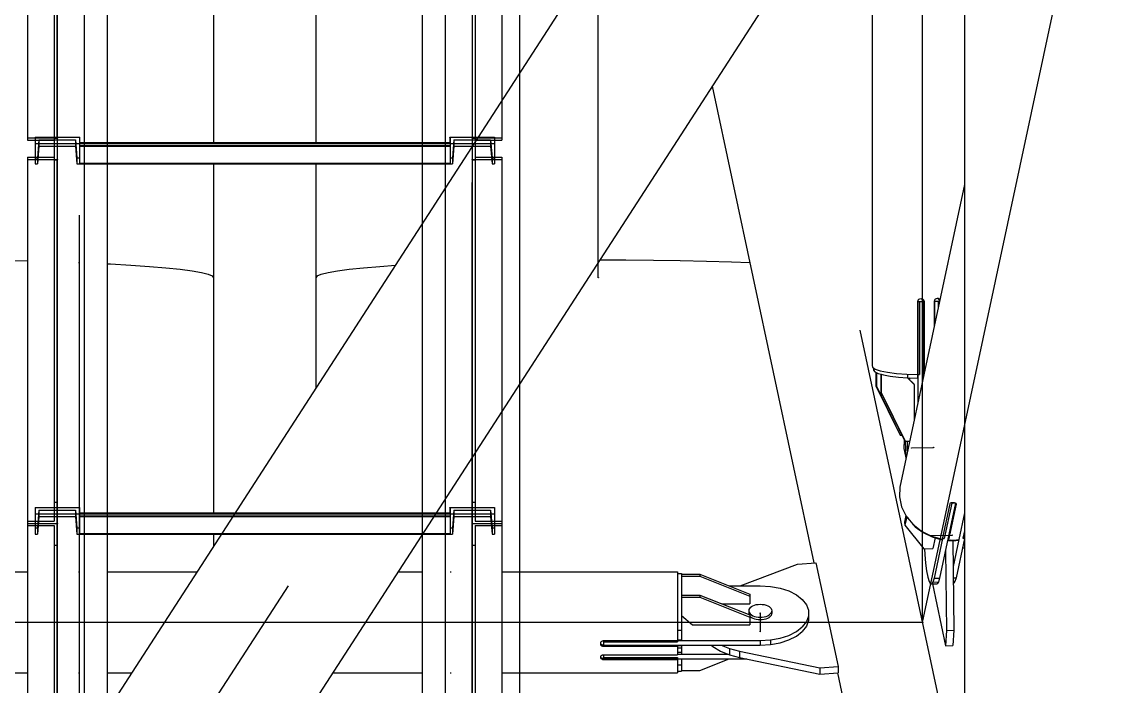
# Model space of a CAD drawing. Header units: millimetres. Extents: x 150209.93 to 150215.05, y 136675.65 to 136679.93.
# Drawn here: x 150213.5483 to 150213.6069, y 136676.5613 to 136676.5972 of the extents above; entities that cross this region are included whole.
import ezdxf

# ---------------------------------------------------------------- set-up
doc = ezdxf.new("R2010")
doc.units = ezdxf.units.MM
doc.header["$LTSCALE"] = 0.25
for name, pattern in [('CENTER', [50.8, 31.75, -6.35, 6.35, -6.35]), ('XKITLINE00', [0]), ('XKITLINE02', [4, 2, -2]), ('XKITLINE03', [6, 3, -1, 1, -1])]:
    doc.linetypes.add(name, pattern=pattern)

# ---------------------------------------------------------------- blocks, each defined once
blk = doc.blocks.new('çatıı')
at = {"color": 8, "linetype": 'CENTER'}
for p, q in [((23255, 4763.35), (23255, 6431.43)), ((23342.5, 4670.27), (23342.5, 5490.27)), ((22900, 4260.27), (23430, 5080.27)), ((23430, 4260.27), (23255, 5080.27)), ((23342.5, 4670.27), (23430, 5080.27)), ((23255, 3096.7), (23255, 4763.35)), ((23339.52, 4717.4), (23345.47, 4717.53)), ((23344.53, 4693.69), (23350.48, 4693.82)), ((23298.7, 4672.75), (23298.7, 4667.8)), ((23342.5, 4670.27), (22987.5, 4670.27))]:
    blk.add_line(p, q, dxfattribs=at)
at = {"color": 1, "linetype": 'XKITLINE03'}
for p, q in [((23109.01, 4289.11), (23109.01, 5553.53)), ((23220.99, 4289.12), (23220.99, 5553.53)), ((23115.01, 4280.28), (23115.01, 5549.66)), ((23215.01, 5549.66), (23214.98, 4280.28)), ((23109.01, 4801.11), (23109.01, 4896.99)), ((23220.99, 4896.99), (23220.99, 4801.11)), ((23115.01, 4801.27), (23115.01, 4799.57)), ((23214.99, 4799.75), (23115.01, 4799.75)), ((23214.99, 4799.57), (23214.99, 4801.27)), ((23109.01, 4697.01), (23109.01, 4795.3)), ((23220.99, 4795.3), (23220.99, 4697.01)), ((23115.01, 4701.28), (23115.01, 4699.58)), ((23214.99, 4699.58), (23214.99, 4701.28)), ((23109.01, 4601.13), (23109.01, 4697.01)), ((23214.99, 4699.76), (23115.01, 4699.76)), ((23220.99, 4697.01), (23220.99, 4601.13))]:
    blk.add_line(p, q, dxfattribs=at)
at = {"color": 116, "linetype": 'XKITLINE02', "true_color": 0x136734}
for p, q in [((23114.93, 5550.18), (23114.93, 4280.34)), ((23115.01, 5549.96), (23115.01, 4280.58)), ((23115.01, 5549.66), (23115.01, 4280.28)), ((23115.46, 5550.14), (23115.46, 4279.7)), ((23115.86, 5549.94), (23115.86, 4280.56)), ((23115.86, 5549.68), (23115.86, 4280.3)), ((23116.31, 5550.19), (23116.31, 4278.85)), ((23122.51, 5549.96), (23122.51, 4280.57)), ((23122.51, 5549.67), (23122.51, 4280.28)), ((23207.5, 5549.95), (23207.48, 4280.57)), ((23207.51, 5549.67), (23207.48, 4280.29)), ((23207.51, 5549.66), (23207.48, 4280.28)), ((23214.15, 5549.94), (23214.13, 4280.56)), ((23214.16, 5549.68), (23214.13, 4280.3)), ((23214.54, 5550.14), (23214.54, 4279.7)), ((23215, 5549.97), (23214.98, 4280.58)), ((23215.01, 5549.66), (23214.98, 4280.28)), ((23215.07, 5550.18), (23215.07, 4280.33)), ((23232.31, 5550.18), (23232.31, 4297.66)), ((23232.84, 5550.14), (23232.84, 4298.1)), ((23101.01, 4896.99), (23101.01, 4800.52)), ((23108.21, 4896.4), (23108.21, 4795.22)), ((23109.01, 4896.99), (23109.01, 4795.22)), ((23220.99, 4896.99), (23220.99, 4795.22)), ((23221.79, 4896.4), (23221.79, 4795.22)), ((23228.99, 4896.99), (23228.99, 4800.52)), ((23233.69, 4818.46), (23233.69, 4734.59)), ((23101.01, 4801.11), (23109.01, 4801.11)), ((23101.01, 4800.52), (23108.21, 4800.52)), ((23103.01, 4801.27), (23103.01, 4794.07)), ((23103.01, 4801.27), (23115.01, 4801.27)), ((23103.01, 4799.57), (23115.01, 4799.57)), ((23104.07, 4800.57), (23103.69, 4795.77)), ((23104.07, 4800.57), (23113.94, 4800.57)), ((23104.07, 4800.57), (23104.07, 4798.87)), ((23108.21, 4801.04), (23108.21, 4697.59)), ((23108.21, 4801.04), (23109.01, 4801.04)), ((23109.01, 4801.04), (23109.01, 4701.28)), ((23113.94, 4800.57), (23114.33, 4795.77)), ((23113.94, 4800.57), (23113.94, 4798.87)), ((23115.01, 4801.27), (23115.01, 4794.07)), ((23115.01, 4799.75), (23115.01, 4794.07)), ((23115.01, 4799.75), (23122.51, 4799.75)), ((23115.01, 4799.57), (23214.99, 4799.57)), ((23207.49, 4799.75), (23214.99, 4799.75)), ((23214.99, 4801.27), (23214.99, 4799.57)), ((23214.99, 4801.27), (23214.99, 4795.77)), ((23214.99, 4801.27), (23226.99, 4801.27)), ((23214.99, 4799.75), (23214.99, 4794.07)), ((23214.99, 4799.57), (23214.99, 4794.07)), ((23214.99, 4799.57), (23226.99, 4799.57)), ((23216.05, 4800.57), (23215.67, 4795.77)), ((23216.05, 4800.57), (23216.05, 4798.87)), ((23216.05, 4800.57), (23225.92, 4800.57)), ((23220.99, 4801.11), (23228.99, 4801.11)), ((23220.99, 4801.04), (23220.99, 4791.19)), ((23220.99, 4801.04), (23221.79, 4801.04)), ((23221.79, 4801.04), (23221.79, 4697.59)), ((23221.79, 4800.52), (23228.99, 4800.52)), ((23225.92, 4800.57), (23225.92, 4798.87)), ((23225.92, 4800.57), (23226.31, 4795.77)), ((23226.99, 4801.27), (23226.99, 4799.57)), ((23226.99, 4801.27), (23226.99, 4795.77)), ((23226.99, 4799.57), (23226.99, 4794.07)), ((23104.07, 4798.87), (23103.69, 4794.07)), ((23104.07, 4798.87), (23113.94, 4798.87)), ((23113.94, 4798.87), (23114.33, 4794.07)), ((23115.01, 4799.04), (23214.99, 4799.04)), ((23115.01, 4798.89), (23214.99, 4798.89)), ((23216.05, 4798.87), (23215.67, 4794.07)), ((23216.05, 4798.87), (23225.92, 4798.87)), ((23220.99, 4797.03), (23220.99, 4795.22)), ((23225.92, 4798.87), (23226.31, 4794.07)), ((23101.01, 4795.87), (23101.01, 4697.01)), ((23101.01, 4795.87), (23108.21, 4795.87)), ((23101.01, 4795.3), (23109.01, 4795.3)), ((23103.01, 4795.77), (23103.69, 4795.77)), ((23103.01, 4794.07), (23103.69, 4794.07)), ((23103.69, 4795.77), (23103.69, 4794.07)), ((23108.21, 4795.22), (23109.01, 4795.22)), ((23114.33, 4795.77), (23115.01, 4795.77)), ((23114.33, 4795.77), (23114.33, 4794.07)), ((23114.33, 4794.07), (23115.01, 4794.07)), ((23115.01, 4794.25), (23122.51, 4794.25)), ((23115.01, 4794.24), (23122.51, 4794.24)), ((23115.01, 4794.08), (23122.51, 4794.08)), ((23115.01, 4794.07), (23122.51, 4794.07)), ((23207.49, 4794.25), (23214.99, 4794.25)), ((23207.49, 4794.24), (23214.99, 4794.24)), ((23207.49, 4794.08), (23214.99, 4794.08)), ((23207.49, 4794.07), (23214.99, 4794.07)), ((23214.99, 4795.77), (23214.99, 4794.07)), ((23214.99, 4795.77), (23215.67, 4795.77)), ((23214.99, 4794.07), (23215.67, 4794.07)), ((23215.67, 4795.77), (23215.67, 4794.07)), ((23220.99, 4795.3), (23228.99, 4795.3)), ((23220.99, 4795.22), (23221.79, 4795.22)), ((23221.79, 4795.87), (23228.99, 4795.87)), ((23226.31, 4795.77), (23226.31, 4794.07)), ((23226.31, 4795.77), (23226.99, 4795.77)), ((23226.31, 4794.07), (23226.99, 4794.07)), ((23226.99, 4795.77), (23226.99, 4794.07)), ((23228.99, 4795.87), (23228.99, 4697.01)), ((23220.99, 4791.19), (23220.99, 4697.01)), ((23221.79, 4792.43), (23221.79, 4702.75)), ((23228.99, 4793.15), (23228.99, 4697.59)), ((23213.69, 4787.51), (23213.69, 4703.65)), ((23207.49, 4777.92), (23207.48, 4694.05)), ((23103.01, 4701.28), (23103.01, 4694.08)), ((23103.01, 4701.28), (23115.01, 4701.28)), ((23104.07, 4700.58), (23103.69, 4695.78)), ((23104.07, 4700.58), (23113.94, 4700.58)), ((23104.07, 4700.58), (23104.07, 4698.88)), ((23108.21, 4702.75), (23109.01, 4702.75)), ((23108.21, 4702.75), (23108.21, 4697.59)), ((23109.01, 4702.75), (23109.01, 4697.01)), ((23113.94, 4700.58), (23114.33, 4695.78)), ((23113.94, 4700.58), (23113.94, 4698.88)), ((23115.01, 4701.28), (23115.01, 4694.08)), ((23214.99, 4701.28), (23214.99, 4699.58)), ((23214.99, 4701.28), (23214.99, 4695.78)), ((23214.99, 4701.28), (23226.99, 4701.28)), ((23216.05, 4700.58), (23215.67, 4695.78)), ((23216.05, 4700.58), (23216.05, 4698.88)), ((23216.05, 4700.58), (23225.92, 4700.58)), ((23220.99, 4702.75), (23221.79, 4702.75)), ((23225.92, 4700.58), (23225.92, 4698.88)), ((23225.92, 4700.58), (23226.31, 4695.78)), ((23226.99, 4701.28), (23226.99, 4699.58)), ((23226.99, 4701.28), (23226.99, 4695.78)), ((23101.01, 4697.59), (23108.21, 4697.59)), ((23101.01, 4697.59), (23101.01, 4697.01)), ((23101.01, 4697.01), (23109.01, 4697.01)), ((23101.01, 4697.01), (23101.01, 4600.55)), ((23101.01, 4697.01), (23109.01, 4697.01)), ((23103.01, 4699.58), (23115.01, 4699.58)), ((23104.07, 4698.88), (23103.69, 4694.08)), ((23104.07, 4698.88), (23113.94, 4698.88)), ((23109.01, 4697.01), (23109.01, 4595.25)), ((23113.94, 4698.88), (23114.33, 4694.08)), ((23115.01, 4699.76), (23115.01, 4694.08)), ((23115.01, 4699.76), (23122.51, 4699.76)), ((23115.01, 4699.58), (23214.99, 4699.58)), ((23115.01, 4699.05), (23214.99, 4699.05)), ((23115.01, 4698.9), (23214.99, 4698.9)), ((23156.97, 4699.76), (23214.99, 4699.76)), ((23214.99, 4699.76), (23214.99, 4694.08)), ((23214.99, 4699.58), (23214.99, 4694.08)), ((23214.99, 4699.58), (23226.99, 4699.58)), ((23216.05, 4698.88), (23215.67, 4694.08)), ((23216.05, 4698.88), (23225.92, 4698.88)), ((23220.99, 4697.01), (23220.99, 4691.13)), ((23220.99, 4697.01), (23228.99, 4697.01)), ((23220.99, 4697.01), (23220.99, 4595.25)), ((23220.99, 4697.01), (23228.99, 4697.01)), ((23221.79, 4697.59), (23228.99, 4697.59)), ((23225.92, 4698.88), (23226.31, 4694.08)), ((23226.99, 4699.58), (23226.99, 4694.08)), ((23228.99, 4697.01), (23228.99, 4696.43)), ((23228.99, 4697.01), (23228.99, 4600.55)), ((23101.01, 4696.42), (23108.21, 4696.42)), ((23103.01, 4695.78), (23103.69, 4695.78)), ((23103.01, 4694.08), (23103.69, 4694.08)), ((23103.69, 4695.78), (23103.69, 4694.08)), ((23108.21, 4696.42), (23108.21, 4595.25)), ((23114.33, 4695.78), (23115.01, 4695.78)), ((23114.33, 4695.78), (23114.33, 4694.08)), ((23114.33, 4694.08), (23115.01, 4694.08)), ((23115.01, 4694.26), (23122.51, 4694.26)), ((23115.01, 4694.25), (23122.51, 4694.25)), ((23115.01, 4694.09), (23122.51, 4694.09)), ((23115.01, 4694.08), (23122.51, 4694.08)), ((23153.3, 4694.08), (23214.99, 4694.08)), ((23153.31, 4694.09), (23214.99, 4694.09)), ((23153.41, 4694.25), (23214.99, 4694.25)), ((23153.42, 4694.26), (23214.99, 4694.26)), ((23214.99, 4695.78), (23214.99, 4694.08)), ((23214.99, 4695.78), (23215.67, 4695.78)), ((23214.99, 4694.08), (23215.67, 4694.08)), ((23215.67, 4695.78), (23215.67, 4694.08)), ((23221.79, 4696.43), (23221.79, 4691.13)), ((23221.79, 4696.43), (23228.99, 4696.43)), ((23221.79, 4696.43), (23221.79, 4595.25)), ((23226.31, 4695.78), (23226.31, 4694.08)), ((23226.31, 4695.78), (23226.99, 4695.78)), ((23226.31, 4694.08), (23226.99, 4694.08)), ((23226.99, 4695.78), (23226.99, 4694.08)), ((23108.21, 4691.13), (23109.01, 4691.13)), ((23220.99, 4691.13), (23221.79, 4691.13))]:
    blk.add_line(p, q, dxfattribs=at)
at = {"color": 7, "linetype": 'XKITLINE00'}
for p, q in [((23116.31, 5057.42), (23116.31, 4636.85)), ((23122.51, 5057.42), (23122.51, 4646.44)), ((23207.49, 5057.42), (23207.49, 4777.92)), ((23213.69, 5057.42), (23213.69, 4787.51)), ((23233.69, 5057.42), (23233.69, 4818.46)), ((23122.51, 4799.75), (23207.49, 4799.75)), ((23122.51, 4794.25), (23207.49, 4794.25)), ((23122.51, 4794.24), (23207.49, 4794.24)), ((23122.51, 4794.08), (23207.49, 4794.08)), ((23122.51, 4794.07), (23207.49, 4794.07)), ((23233.69, 4734.59), (23233.69, 4298.96)), ((23213.69, 4703.65), (23213.69, 4283.12)), ((23122.51, 4699.76), (23156.97, 4699.76)), ((23122.51, 4694.26), (23153.42, 4694.26)), ((23122.51, 4694.25), (23153.41, 4694.25)), ((23122.51, 4694.09), (23153.31, 4694.09)), ((23122.51, 4694.08), (23153.3, 4694.08)), ((23207.48, 4694.05), (23207.48, 4283.12))]:
    blk.add_line(p, q, dxfattribs=at)
at = {"color": 8, "linetype": 'XKITLINE00'}
for p, q in [((23151.2, 4894.06), (23151.2, 4799.75)), ((23178.8, 4894.06), (23178.8, 4799.75)), ((23328.91, 4879.94), (23328.91, 4739.66)), ((23353.8, 4866.01), (23353.8, 4296.07)), ((23261.85, 4862.09), (23030.17, 4503.64)), ((23299.82, 4836.91), (23068.14, 4478.46)), ((23285.69, 4815.05), (23313.17, 4686.31)), ((23151.2, 4794.07), (23151.2, 4763.35)), ((23178.8, 4794.07), (23178.8, 4763.35)), ((23353.8, 4788.57), (23336.35, 4706.82)), ((23097.12, 4767.97), (23101.01, 4767.88)), ((23097.12, 4767.97), (23101.01, 4767.88)), ((23114.72, 4767.46), (23115.01, 4767.45)), ((23114.72, 4767.46), (23115.01, 4767.45)), ((23255.4, 4768.18), (23262.46, 4768.16)), ((23255.4, 4768.18), (23262.46, 4768.15)), ((23262.46, 4768.16), (23269.86, 4768.09)), ((23262.46, 4768.15), (23269.86, 4768.09)), ((23269.86, 4768.09), (23277.12, 4767.97)), ((23269.86, 4768.09), (23277.12, 4767.97)), ((23277.12, 4767.97), (23284.16, 4767.81)), ((23277.12, 4767.97), (23284.16, 4767.81)), ((23284.16, 4767.81), (23290.92, 4767.61)), ((23284.16, 4767.81), (23290.92, 4767.61)), ((23290.92, 4767.61), (23295.86, 4767.42)), ((23290.92, 4767.61), (23295.86, 4767.42)), ((23122.51, 4767.12), (23123.34, 4767.08)), ((23123.34, 4767.08), (23128.88, 4766.77)), ((23128.88, 4766.77), (23133.9, 4766.41)), ((23128.88, 4766.76), (23133.9, 4766.41)), ((23133.9, 4766.41), (23138.35, 4766.03)), ((23133.9, 4766.41), (23138.35, 4766.03)), ((23138.35, 4766.03), (23142.2, 4765.63)), ((23138.35, 4766.03), (23142.2, 4765.63)), ((23142.2, 4765.63), (23145.39, 4765.2)), ((23142.2, 4765.63), (23145.39, 4765.2)), ((23145.39, 4765.2), (23147.91, 4764.75)), ((23145.39, 4765.2), (23147.91, 4764.75)), ((23147.91, 4764.75), (23149.73, 4764.29)), ((23147.91, 4764.75), (23149.73, 4764.29)), ((23149.73, 4764.29), (23150.83, 4763.83)), ((23149.73, 4764.29), (23150.83, 4763.83)), ((23179.16, 4763.83), (23180.26, 4764.29)), ((23179.16, 4763.83), (23180.26, 4764.29)), ((23180.26, 4764.29), (23182.08, 4764.75)), ((23180.26, 4764.29), (23182.08, 4764.75)), ((23182.08, 4764.75), (23184.6, 4765.2)), ((23182.08, 4764.75), (23184.6, 4765.2)), ((23184.6, 4765.2), (23187.79, 4765.63)), ((23184.6, 4765.2), (23187.79, 4765.63)), ((23187.79, 4765.63), (23191.64, 4766.03)), ((23187.79, 4765.63), (23191.64, 4766.03)), ((23191.64, 4766.03), (23196.09, 4766.41)), ((23191.64, 4766.03), (23196.09, 4766.41)), ((23196.09, 4766.41), (23200.24, 4766.7)), ((23196.09, 4766.41), (23200.24, 4766.7)), ((23150.83, 4763.83), (23151.2, 4763.35)), ((23150.83, 4763.83), (23151.2, 4763.35)), ((23151.2, 4763.35), (23151.2, 4699.76)), ((23179.16, 4763.83), (23178.8, 4763.35)), ((23179.16, 4763.83), (23178.8, 4763.35)), ((23178.8, 4763.35), (23178.8, 4733.53)), ((23341.22, 4757.15), (23341.15, 4756.89)), ((23341.15, 4756.89), (23341.15, 4737.18)), ((23341.18, 4756.99), (23341.19, 4756.97)), ((23341.19, 4756.97), (23341.19, 4737.25)), ((23341.19, 4756.97), (23341.68, 4756.94)), ((23341.32, 4757.38), (23341.22, 4757.15)), ((23341.32, 4757.38), (23341.51, 4757.57)), ((23341.51, 4757.57), (23341.75, 4757.69)), ((23341.68, 4756.94), (23342.71, 4756.96)), ((23341.68, 4756.94), (23341.68, 4737.22)), ((23341.75, 4757.69), (23342.01, 4757.73)), ((23342.01, 4757.73), (23342.27, 4757.69)), ((23342.12, 4757.71), (23342.71, 4756.96)), ((23342.2, 4757.7), (23342.2, 4757.61)), ((23342.27, 4757.69), (23342.51, 4757.57)), ((23342.28, 4757.69), (23342.28, 4757.52)), ((23342.51, 4757.57), (23342.7, 4757.39)), ((23342.65, 4757.44), (23342.75, 4757.26)), ((23342.7, 4757.39), (23342.82, 4757.16)), ((23342.71, 4756.96), (23342.71, 4736.65)), ((23342.75, 4757.26), (23342.82, 4757.16)), ((23342.75, 4757.26), (23342.79, 4757)), ((23342.79, 4757), (23342.87, 4756.9)), ((23342.79, 4757), (23342.79, 4737.28)), ((23342.82, 4757.16), (23342.87, 4756.9)), ((23342.87, 4756.9), (23342.87, 4737.35)), ((23345.68, 4757.22), (23345.64, 4756.96)), ((23345.64, 4756.96), (23345.64, 4750.36)), ((23345.66, 4757.06), (23345.69, 4757.02)), ((23345.8, 4757.46), (23345.68, 4757.22)), ((23345.69, 4757.02), (23346.73, 4757.05)), ((23345.69, 4757.02), (23345.69, 4750.59)), ((23345.98, 4757.65), (23345.8, 4757.46)), ((23345.98, 4757.65), (23346.21, 4757.78)), ((23346.21, 4757.78), (23346.47, 4757.83)), ((23346.47, 4757.83), (23346.73, 4757.8)), ((23346.58, 4757.82), (23347.09, 4757.16)), ((23346.73, 4757.8), (23346.96, 4757.69)), ((23346.73, 4757.05), (23347.08, 4757.09)), ((23346.73, 4757.05), (23346.73, 4755.46)), ((23346.96, 4757.69), (23347.14, 4757.51)), ((23347.09, 4757.57), (23347.15, 4757.44)), ((23347.14, 4757.51), (23347.16, 4757.47)), ((23342.71, 4740.97), (23342.79, 4740.88)), ((23328.91, 4739.66), (23328.96, 4739.15)), ((23328.96, 4739.15), (23329.7, 4738.66)), ((23329.25, 4738.96), (23329.25, 4738.4)), ((23329.25, 4738.4), (23329.6, 4737.95)), ((23329.6, 4737.95), (23330.5, 4737.52)), ((23329.7, 4738.66), (23331.07, 4738.2)), ((23331.07, 4738.2), (23333.02, 4737.8)), ((23329.88, 4737.82), (23329.88, 4734.19)), ((23330.01, 4737.76), (23330.01, 4734.02)), ((23330.5, 4737.52), (23331.31, 4737.3)), ((23331.18, 4737.33), (23331.18, 4732.53)), ((23331.31, 4737.3), (23331.31, 4737.29)), ((23331.31, 4737.29), (23331.31, 4732.36)), ((23331.31, 4737.29), (23331.33, 4737.29)), ((23331.33, 4737.29), (23331.9, 4737.13)), ((23331.9, 4737.13), (23333.74, 4736.8)), ((23333.02, 4737.8), (23335.45, 4737.49)), ((23333.74, 4736.8), (23335.96, 4736.53)), ((23335.45, 4737.49), (23338.23, 4737.28)), ((23335.96, 4736.53), (23338.44, 4736.35)), ((23338.23, 4737.28), (23341.15, 4737.18)), ((23338.36, 4736.36), (23340.24, 4734.53)), ((23338.4, 4736.35), (23340.11, 4734.69)), ((23338.44, 4737.27), (23338.44, 4736.35)), ((23338.44, 4736.35), (23341.1, 4736.26)), ((23338.78, 4736.34), (23338.93, 4736.19)), ((23338.82, 4736.34), (23338.93, 4736.19)), ((23338.93, 4736.19), (23338.93, 4735.83)), ((23341.1, 4737.18), (23341.1, 4736.26)), ((23341.19, 4737.25), (23341.68, 4737.22)), ((23341.19, 4737.25), (23341.23, 4737.21)), ((23341.23, 4737.21), (23341.68, 4737.22)), ((23341.23, 4737.21), (23341.23, 4729.68)), ((23342.71, 4737.37), (23342.82, 4737.23)), ((23342.79, 4737.28), (23342.84, 4737.22)), ((23329.88, 4734.19), (23330.01, 4734.02)), ((23329.88, 4734.19), (23336.33, 4721.02)), ((23330.01, 4734.02), (23336.46, 4720.85)), ((23331.18, 4732.53), (23331.31, 4732.36)), ((23331.18, 4732.53), (23337.63, 4719.36)), ((23331.31, 4732.36), (23337.76, 4719.19)), ((23340.11, 4734.69), (23340.24, 4734.53)), ((23340.24, 4734.53), (23340.24, 4725.04)), ((23336.33, 4721.02), (23336.46, 4720.85)), ((23336.46, 4720.85), (23336.89, 4720.86)), ((23337.55, 4719.52), (23337.4, 4717.24)), ((23337.63, 4719.36), (23337.76, 4719.19)), ((23337.76, 4719.19), (23339, 4719.22)), ((23337.82, 4719.19), (23337.85, 4716.84)), ((23338.33, 4718.42), (23338.32, 4717.9)), ((23338.32, 4717.9), (23338.33, 4717.36)), ((23338.35, 4718.91), (23338.33, 4718.42)), ((23338.37, 4719.21), (23338.35, 4718.91)), ((23337.4, 4717.24), (23337.94, 4714.7)), ((23337.85, 4716.84), (23337.95, 4714.34)), ((23338.33, 4717.36), (23338.35, 4716.82)), ((23338.35, 4716.82), (23338.38, 4716.32)), ((23336.35, 4706.82), (23336.25, 4704.15)), ((23336.25, 4704.15), (23336.84, 4701.49)), ((23336.84, 4701.49), (23338.07, 4698.98)), ((23351.39, 4702.45), (23347.07, 4682.23)), ((23349.83, 4702.32), (23347.79, 4692.72)), ((23350.37, 4702.49), (23348.32, 4692.9)), ((23351.43, 4702.42), (23349.44, 4693.11)), ((23351.53, 4702.17), (23349.49, 4692.58)), ((23349.92, 4702.42), (23349.83, 4702.32)), ((23349.92, 4702.42), (23350.05, 4702.53)), ((23350.05, 4702.53), (23350.25, 4702.61)), ((23350.18, 4702.58), (23350.37, 4702.49)), ((23350.25, 4702.61), (23350.5, 4702.65)), ((23350.37, 4702.49), (23351.28, 4702.51)), ((23350.5, 4702.65), (23350.77, 4702.65)), ((23350.77, 4702.65), (23351.03, 4702.61)), ((23351.03, 4702.61), (23351.25, 4702.53)), ((23351.25, 4702.53), (23351.42, 4702.42)), ((23351.37, 4702.36), (23351.38, 4702.22)), ((23351.42, 4702.42), (23351.52, 4702.3)), ((23351.52, 4702.3), (23351.53, 4702.17)), ((23338.01, 4699.11), (23337.64, 4697.36)), ((23337.64, 4697.36), (23337.72, 4696.48)), ((23338.22, 4698.81), (23337.72, 4696.48)), ((23338.07, 4698.98), (23339.89, 4696.75)), ((23338.5, 4698.46), (23338.77, 4698.01)), ((23338.77, 4698.01), (23339.74, 4696.93)), ((23353.8, 4699.82), (23352.26, 4692.64)), ((23151.2, 4694.08), (23151.2, 4690.83)), ((23337.72, 4696.48), (23342.78, 4690.15)), ((23339.89, 4696.75), (23342.21, 4694.9)), ((23339.96, 4696.7), (23340.5, 4696.1)), ((23340.5, 4696.1), (23342.62, 4694.52)), ((23342.21, 4694.9), (23344.91, 4693.53)), ((23342.62, 4694.52), (23345.04, 4693.34)), ((23353.8, 4695), (23353.37, 4693.01)), ((23344.91, 4693.53), (23347.79, 4692.72)), ((23345.07, 4693.48), (23345.04, 4693.34)), ((23345.04, 4693.34), (23347.65, 4692.6)), ((23345.88, 4693.1), (23345.26, 4690.21)), ((23347.87, 4692.89), (23345.59, 4682.2)), ((23347.68, 4692.75), (23347.65, 4692.6)), ((23347.86, 4693.05), (23347.87, 4692.89)), ((23347.87, 4693.11), (23348.32, 4692.9)), ((23347.87, 4692.89), (23348.32, 4692.9)), ((23349.28, 4692.56), (23349.34, 4692.56)), ((23349.32, 4692.77), (23349.36, 4692.38)), ((23349.46, 4692.86), (23349.36, 4692.38)), ((23349.36, 4692.38), (23350.06, 4692.35)), ((23349.43, 4693.25), (23349.46, 4692.86)), ((23349.44, 4693.11), (23349.49, 4692.58)), ((23349.49, 4692.58), (23350.89, 4692.47)), ((23350.1, 4692.53), (23350.06, 4692.35)), ((23350.06, 4692.35), (23350.75, 4692.34)), ((23350.61, 4692.34), (23350.91, 4668.15)), ((23352.26, 4692.64), (23350.7, 4685.35)), ((23350.75, 4692.34), (23351.45, 4692.38)), ((23350.89, 4692.47), (23352.26, 4692.64)), ((23351.48, 4692.55), (23351.45, 4692.38)), ((23351.45, 4692.38), (23352.14, 4692.44)), ((23353.8, 4692.91), (23351.54, 4682.33)), ((23352.18, 4692.63), (23352.14, 4692.44)), ((23353.37, 4693.01), (23353.8, 4693.25)), ((23353.37, 4693.01), (23353.8, 4693.02)), ((23353.79, 4692.87), (23353.8, 4692.76)), ((23342.78, 4690.15), (23345.26, 4690.21)), ((23343, 4690.16), (23343.09, 4688.64)), ((23343.09, 4688.64), (23343.31, 4686.24)), ((23348.66, 4689.67), (23348.93, 4668.11)), ((23353.26, 4690.38), (23353.69, 4690.39)), ((23353.69, 4690.39), (23353.8, 4690.48)), ((23293.31, 4680.15), (23308.73, 4686.01)), ((23308.73, 4686.01), (23313.7, 4686.34)), ((23313.7, 4686.34), (23319.68, 4658.31)), ((23343.31, 4686.24), (23343.58, 4684.16)), ((23053.6, 4683.89), (23101.01, 4683.89)), ((23114.72, 4683.89), (23115.01, 4683.89)), ((23122.51, 4683.89), (23146.71, 4683.89)), ((23200.92, 4683.89), (23207.48, 4683.89)), ((23214.98, 4683.89), (23215.27, 4683.89)), ((23228.99, 4683.89), (23276.4, 4683.89)), ((23276.4, 4683.89), (23276.4, 4665.33)), ((23276.4, 4683.47), (23277.4, 4683.47)), ((23277.4, 4683.47), (23277.4, 4683.28)), ((23277.4, 4683.28), (23282.4, 4683.28)), ((23277.4, 4683.28), (23277.4, 4683.26)), ((23277.4, 4683.26), (23277.4, 4677.1)), ((23277.4, 4682.72), (23282.4, 4682.72)), ((23282.4, 4683.28), (23295.9, 4677.92)), ((23282.4, 4683.28), (23282.4, 4682.72)), ((23282.4, 4682.72), (23295.9, 4677.36)), ((23343.58, 4684.16), (23343.9, 4682.5)), ((23343.9, 4682.5), (23344.24, 4681.33)), ((23350.74, 4682.31), (23351.54, 4682.33)), ((23351.54, 4682.33), (23351.23, 4681.27)), ((23290.28, 4680.15), (23298.7, 4680.15)), ((23298.7, 4680.15), (23301.42, 4679.99)), ((23301.42, 4679.99), (23304.02, 4679.51)), ((23304.02, 4679.51), (23306.4, 4678.74)), ((23344.24, 4681.33), (23344.6, 4680.7)), ((23344.6, 4680.7), (23344.95, 4680.63)), ((23345.29, 4681.14), (23344.95, 4680.63)), ((23344.95, 4680.63), (23346.44, 4680.67)), ((23345.14, 4680.64), (23348.66, 4663.97)), ((23345.59, 4682.2), (23345.29, 4681.14)), ((23345.29, 4681.14), (23346.77, 4681.17)), ((23345.59, 4682.2), (23347.07, 4682.23)), ((23346.77, 4681.17), (23346.44, 4680.67)), ((23347.07, 4682.23), (23346.77, 4681.17)), ((23350.75, 4681.26), (23351.23, 4681.27)), ((23350.76, 4680.76), (23350.9, 4680.77)), ((23351.23, 4681.27), (23350.9, 4680.77)), ((23277.4, 4677.77), (23277.55, 4677.64)), ((23277.4, 4677.64), (23282.4, 4677.64)), ((23277.4, 4677.1), (23277.4, 4677.07)), ((23277.4, 4677.07), (23282.4, 4677.07)), ((23277.4, 4677.07), (23277.4, 4677.05)), ((23277.4, 4677.05), (23277.4, 4670.89)), ((23282.4, 4677.64), (23295.9, 4672.27)), ((23282.4, 4677.64), (23282.4, 4677.07)), ((23282.4, 4677.07), (23295.9, 4671.71)), ((23295.9, 4677.92), (23295.9, 4675.29)), ((23306.4, 4678.74), (23308.43, 4677.7)), ((23308.43, 4677.7), (23310.04, 4676.45)), ((23310.04, 4676.45), (23311.15, 4675.04)), ((23288.29, 4675.29), (23295.9, 4675.29)), ((23295.64, 4673.71), (23295.6, 4673.41)), ((23295.78, 4674.01), (23295.64, 4673.71)), ((23296.01, 4674.29), (23295.78, 4674.01)), ((23296.01, 4674.29), (23296.32, 4674.54)), ((23296.32, 4674.54), (23296.7, 4674.75)), ((23296.7, 4674.75), (23297.15, 4674.93)), ((23297.15, 4674.93), (23297.63, 4675.06)), ((23297.63, 4675.06), (23298.16, 4675.13)), ((23298.16, 4675.13), (23298.7, 4675.16)), ((23298.7, 4675.16), (23299.23, 4675.13)), ((23299.23, 4675.13), (23299.76, 4675.06)), ((23299.76, 4675.06), (23300.25, 4674.93)), ((23300.25, 4674.93), (23300.69, 4674.75)), ((23300.69, 4674.75), (23301.07, 4674.54)), ((23301.07, 4674.54), (23301.38, 4674.29)), ((23301.38, 4674.29), (23301.61, 4674.01)), ((23301.61, 4674.01), (23301.75, 4673.71)), ((23301.75, 4673.71), (23301.8, 4673.41)), ((23311.15, 4675.04), (23311.72, 4673.52)), ((23311.72, 4673.52), (23311.72, 4670.74)), ((23277.4, 4672.12), (23280.4, 4669.64)), ((23277.4, 4670.89), (23277.4, 4665.56)), ((23295.6, 4673.41), (23295.6, 4672.75)), ((23295.6, 4673.41), (23295.64, 4673.11)), ((23295.6, 4672.75), (23295.64, 4672.45)), ((23295.64, 4673.11), (23295.78, 4672.81)), ((23295.64, 4672.45), (23295.69, 4672.36)), ((23295.78, 4672.81), (23296.01, 4672.54)), ((23295.9, 4672.27), (23295.9, 4669.64)), ((23295.9, 4672.01), (23296.01, 4671.87)), ((23296.01, 4672.54), (23296.32, 4672.29)), ((23296.01, 4671.87), (23296.32, 4671.62)), ((23296.32, 4672.29), (23296.7, 4672.07)), ((23296.32, 4671.62), (23296.7, 4671.41)), ((23296.7, 4672.07), (23297.15, 4671.89)), ((23296.7, 4671.41), (23297.15, 4671.23)), ((23297.15, 4671.89), (23297.63, 4671.77)), ((23297.15, 4671.23), (23297.63, 4671.1)), ((23297.63, 4671.77), (23298.16, 4671.69)), ((23297.63, 4671.1), (23298.16, 4671.03)), ((23298.16, 4671.69), (23298.7, 4671.66)), ((23298.16, 4671.03), (23298.7, 4671)), ((23298.7, 4671.66), (23299.23, 4671.69)), ((23298.7, 4671.66), (23298.7, 4671)), ((23298.7, 4671), (23299.23, 4671.03)), ((23299.23, 4671.69), (23299.76, 4671.77)), ((23299.23, 4671.03), (23299.76, 4671.1)), ((23299.76, 4671.77), (23300.25, 4671.89)), ((23299.76, 4671.1), (23300.25, 4671.23)), ((23300.25, 4671.89), (23300.69, 4672.07)), ((23300.25, 4671.23), (23300.69, 4671.41)), ((23300.69, 4672.07), (23301.07, 4672.29)), ((23300.69, 4671.41), (23301.07, 4671.62)), ((23301.07, 4672.29), (23301.38, 4672.54)), ((23301.07, 4671.62), (23301.38, 4671.87)), ((23301.61, 4672.81), (23301.38, 4672.54)), ((23301.61, 4672.15), (23301.38, 4671.87)), ((23301.75, 4673.11), (23301.61, 4672.81)), ((23301.75, 4672.45), (23301.61, 4672.15)), ((23301.8, 4673.41), (23301.75, 4673.11)), ((23301.8, 4672.75), (23301.75, 4672.45)), ((23301.8, 4673.41), (23301.8, 4672.75)), ((23311.72, 4671.98), (23311.15, 4670.46)), ((23311.72, 4670.74), (23311.15, 4669.23)), ((23276.4, 4668.18), (23277.4, 4668.18)), ((23280.4, 4669.64), (23295.9, 4669.64)), ((23306.4, 4666.76), (23308.43, 4667.8)), ((23308.43, 4667.8), (23310.04, 4669.05)), ((23308.43, 4666.56), (23310.04, 4667.81)), ((23311.15, 4670.46), (23310.04, 4669.05)), ((23311.15, 4669.23), (23310.04, 4667.81)), ((23348.93, 4668.11), (23348.66, 4663.97)), ((23348.93, 4668.11), (23350.91, 4668.15)), ((23350.91, 4668.15), (23350.64, 4664.01)), ((23255.59, 4664.8), (23255.55, 4664.56)), ((23255.58, 4664.73), (23255.59, 4664.67)), ((23255.71, 4665.01), (23255.59, 4664.8)), ((23255.71, 4665.01), (23255.9, 4665.18)), ((23255.9, 4665.18), (23256.13, 4665.26)), ((23256.13, 4665.26), (23256.4, 4665.33)), ((23256.4, 4665.33), (23256.4, 4664.11)), ((23256.4, 4665.33), (23276.4, 4665.33)), ((23256.4, 4664.98), (23276.4, 4664.98)), ((23276.4, 4665.56), (23277.4, 4665.56)), ((23276.4, 4665.35), (23298.7, 4665.35)), ((23276.4, 4665.33), (23276.4, 4664.98)), ((23298.7, 4665.35), (23301.42, 4665.51)), ((23298.7, 4665.35), (23298.7, 4664.11)), ((23301.42, 4665.51), (23304.02, 4665.99)), ((23301.42, 4665.51), (23301.42, 4664.28)), ((23301.42, 4664.28), (23304.02, 4664.75)), ((23304.02, 4665.99), (23306.4, 4666.76)), ((23304.02, 4664.75), (23306.4, 4665.53)), ((23306.4, 4665.53), (23308.43, 4666.56)), ((23255.55, 4664.56), (23255.59, 4664.33)), ((23255.59, 4664.67), (23255.71, 4664.46)), ((23255.59, 4664.33), (23255.71, 4664.12)), ((23255.71, 4664.46), (23255.9, 4664.29)), ((23255.71, 4664.12), (23255.9, 4663.95)), ((23255.9, 4664.29), (23256.13, 4664.19)), ((23255.9, 4663.95), (23256.13, 4663.85)), ((23256.13, 4664.19), (23256.13, 4663.85)), ((23256.13, 4664.19), (23256.4, 4664.15)), ((23256.13, 4663.85), (23256.4, 4663.81)), ((23256.4, 4664.11), (23298.7, 4664.11)), ((23256.4, 4664.11), (23256.4, 4663.81)), ((23256.4, 4663.81), (23276.4, 4663.81)), ((23276.4, 4664.11), (23276.4, 4663.99)), ((23276.4, 4664.11), (23276.4, 4661.5)), ((23276.4, 4663.99), (23277.4, 4663.99)), ((23276.4, 4663.38), (23277.4, 4663.38)), ((23276.4, 4662.22), (23277.4, 4662.22)), ((23277.4, 4664.11), (23277.4, 4662.79)), ((23277.4, 4662.79), (23277.4, 4661.68)), ((23285.48, 4664.11), (23285.91, 4663.74)), ((23285.91, 4663.74), (23287.97, 4662.52)), ((23287.97, 4662.52), (23290.38, 4661.53)), ((23288.1, 4664.11), (23290.38, 4663.18)), ((23290.38, 4663.18), (23293.08, 4662.46)), ((23290.38, 4663.18), (23290.38, 4661.53)), ((23293.08, 4662.46), (23314.72, 4657.97)), ((23293.08, 4662.46), (23293.08, 4660.81)), ((23298.7, 4664.11), (23301.42, 4664.28)), ((23348.66, 4663.97), (23350.64, 4664.01)), ((23255.59, 4661.05), (23255.55, 4660.85)), ((23255.55, 4660.85), (23255.59, 4660.65)), ((23255.71, 4661.23), (23255.59, 4661.05)), ((23255.59, 4660.99), (23255.71, 4660.81)), ((23255.59, 4660.65), (23255.71, 4660.47)), ((23255.71, 4661.23), (23255.9, 4661.38)), ((23255.71, 4660.81), (23255.86, 4660.69)), ((23255.71, 4660.47), (23255.88, 4660.34)), ((23255.86, 4660.69), (23255.9, 4660.67)), ((23255.9, 4661.38), (23256.13, 4661.47)), ((23255.9, 4660.67), (23256.13, 4660.6)), ((23255.9, 4660.33), (23256.13, 4660.25)), ((23256.13, 4661.47), (23256.4, 4661.5)), ((23256.13, 4660.6), (23256.4, 4660.57)), ((23256.13, 4660.25), (23256.4, 4660.21)), ((23256.4, 4661.5), (23256.4, 4660.55)), ((23256.4, 4661.5), (23276.4, 4661.5)), ((23256.4, 4660.77), (23276.4, 4660.77)), ((23256.4, 4660.55), (23276.4, 4660.55)), ((23256.4, 4660.55), (23256.4, 4660.21)), ((23256.4, 4660.21), (23276.4, 4660.21)), ((23276.4, 4661.68), (23277.4, 4661.68)), ((23276.4, 4661.64), (23290.12, 4661.64)), ((23276.4, 4660.77), (23276.4, 4660.4)), ((23276.4, 4660.4), (23295.04, 4660.4)), ((23276.4, 4660.4), (23276.4, 4660.21)), ((23276.4, 4660.21), (23276.4, 4656.66)), ((23277.4, 4660.4), (23277.4, 4657.71)), ((23282.4, 4657.27), (23290.28, 4660.4)), ((23290.38, 4661.53), (23293.08, 4660.81)), ((23293.08, 4660.81), (23314.72, 4656.32)), ((23053.6, 4656.66), (23101.01, 4656.66)), ((23114.72, 4656.66), (23115.01, 4656.66)), ((23122.51, 4656.66), (23129.11, 4656.66)), ((23183.32, 4656.66), (23207.48, 4656.66)), ((23214.98, 4656.66), (23215.27, 4656.66)), ((23228.99, 4656.66), (23276.4, 4656.66)), ((23276.4, 4658.84), (23277.4, 4658.84)), ((23276.4, 4657.07), (23277.4, 4657.07)), ((23277.4, 4657.71), (23277.4, 4657.12)), ((23277.4, 4657.27), (23282.4, 4657.27)), ((23277.4, 4657.12), (23277.4, 4657.07)), ((23314.72, 4657.97), (23319.68, 4658.31)), ((23314.72, 4657.97), (23314.72, 4656.32)), ((23314.72, 4656.32), (23319.68, 4656.66)), ((23319.5, 4656.64), (23353.8, 4495.94)), ((23319.68, 4658.31), (23319.68, 4656.66))]:
    blk.add_line(p, q, dxfattribs=at)
at = {"color": 1, "linetype": 'XKITLINE00'}
for centre in [(23109.01, 4801.11), (23115.01, 4801.27), (23115.01, 4799.75), (23115.01, 4799.57), (23214.99, 4801.27), (23214.99, 4799.75), (23214.99, 4799.57), (23220.99, 4801.11), (23109.01, 4795.3), (23220.99, 4795.3), (23115.01, 4701.28), (23214.99, 4701.28), (23109.01, 4697.01), (23109.01, 4697.01), (23115.01, 4699.76), (23115.01, 4699.58), (23214.99, 4699.76), (23214.99, 4699.58), (23220.99, 4697.01), (23220.99, 4697.01)]:
    blk.add_circle(centre, 0.05, dxfattribs=at)
at = {"color": 8, "linetype": 'XKITLINE00'}
for centre in [(23255, 4763.35), (23255, 4763.35), (23339.52, 4717.4), (23345.47, 4717.53), (23344.53, 4693.69), (23350.48, 4693.82), (23298.7, 4672.75), (23298.7, 4667.8), (23342.5, 4670.27), (23342.5, 4670.27), (23342.5, 4670.27)]:
    blk.add_circle(centre, 0.05, dxfattribs=at)

msp = doc.modelspace()

# ---------------------------------------------------------------- block references
at = {"xscale": 0.0002000170049888334, "yscale": 0.0002000170049888334, "zscale": 0.0002000170049888334}
msp.add_blockref('çatıı', (150208.928067, 136675.630592), dxfattribs=at)

doc.saveas('drawing.dxf')
